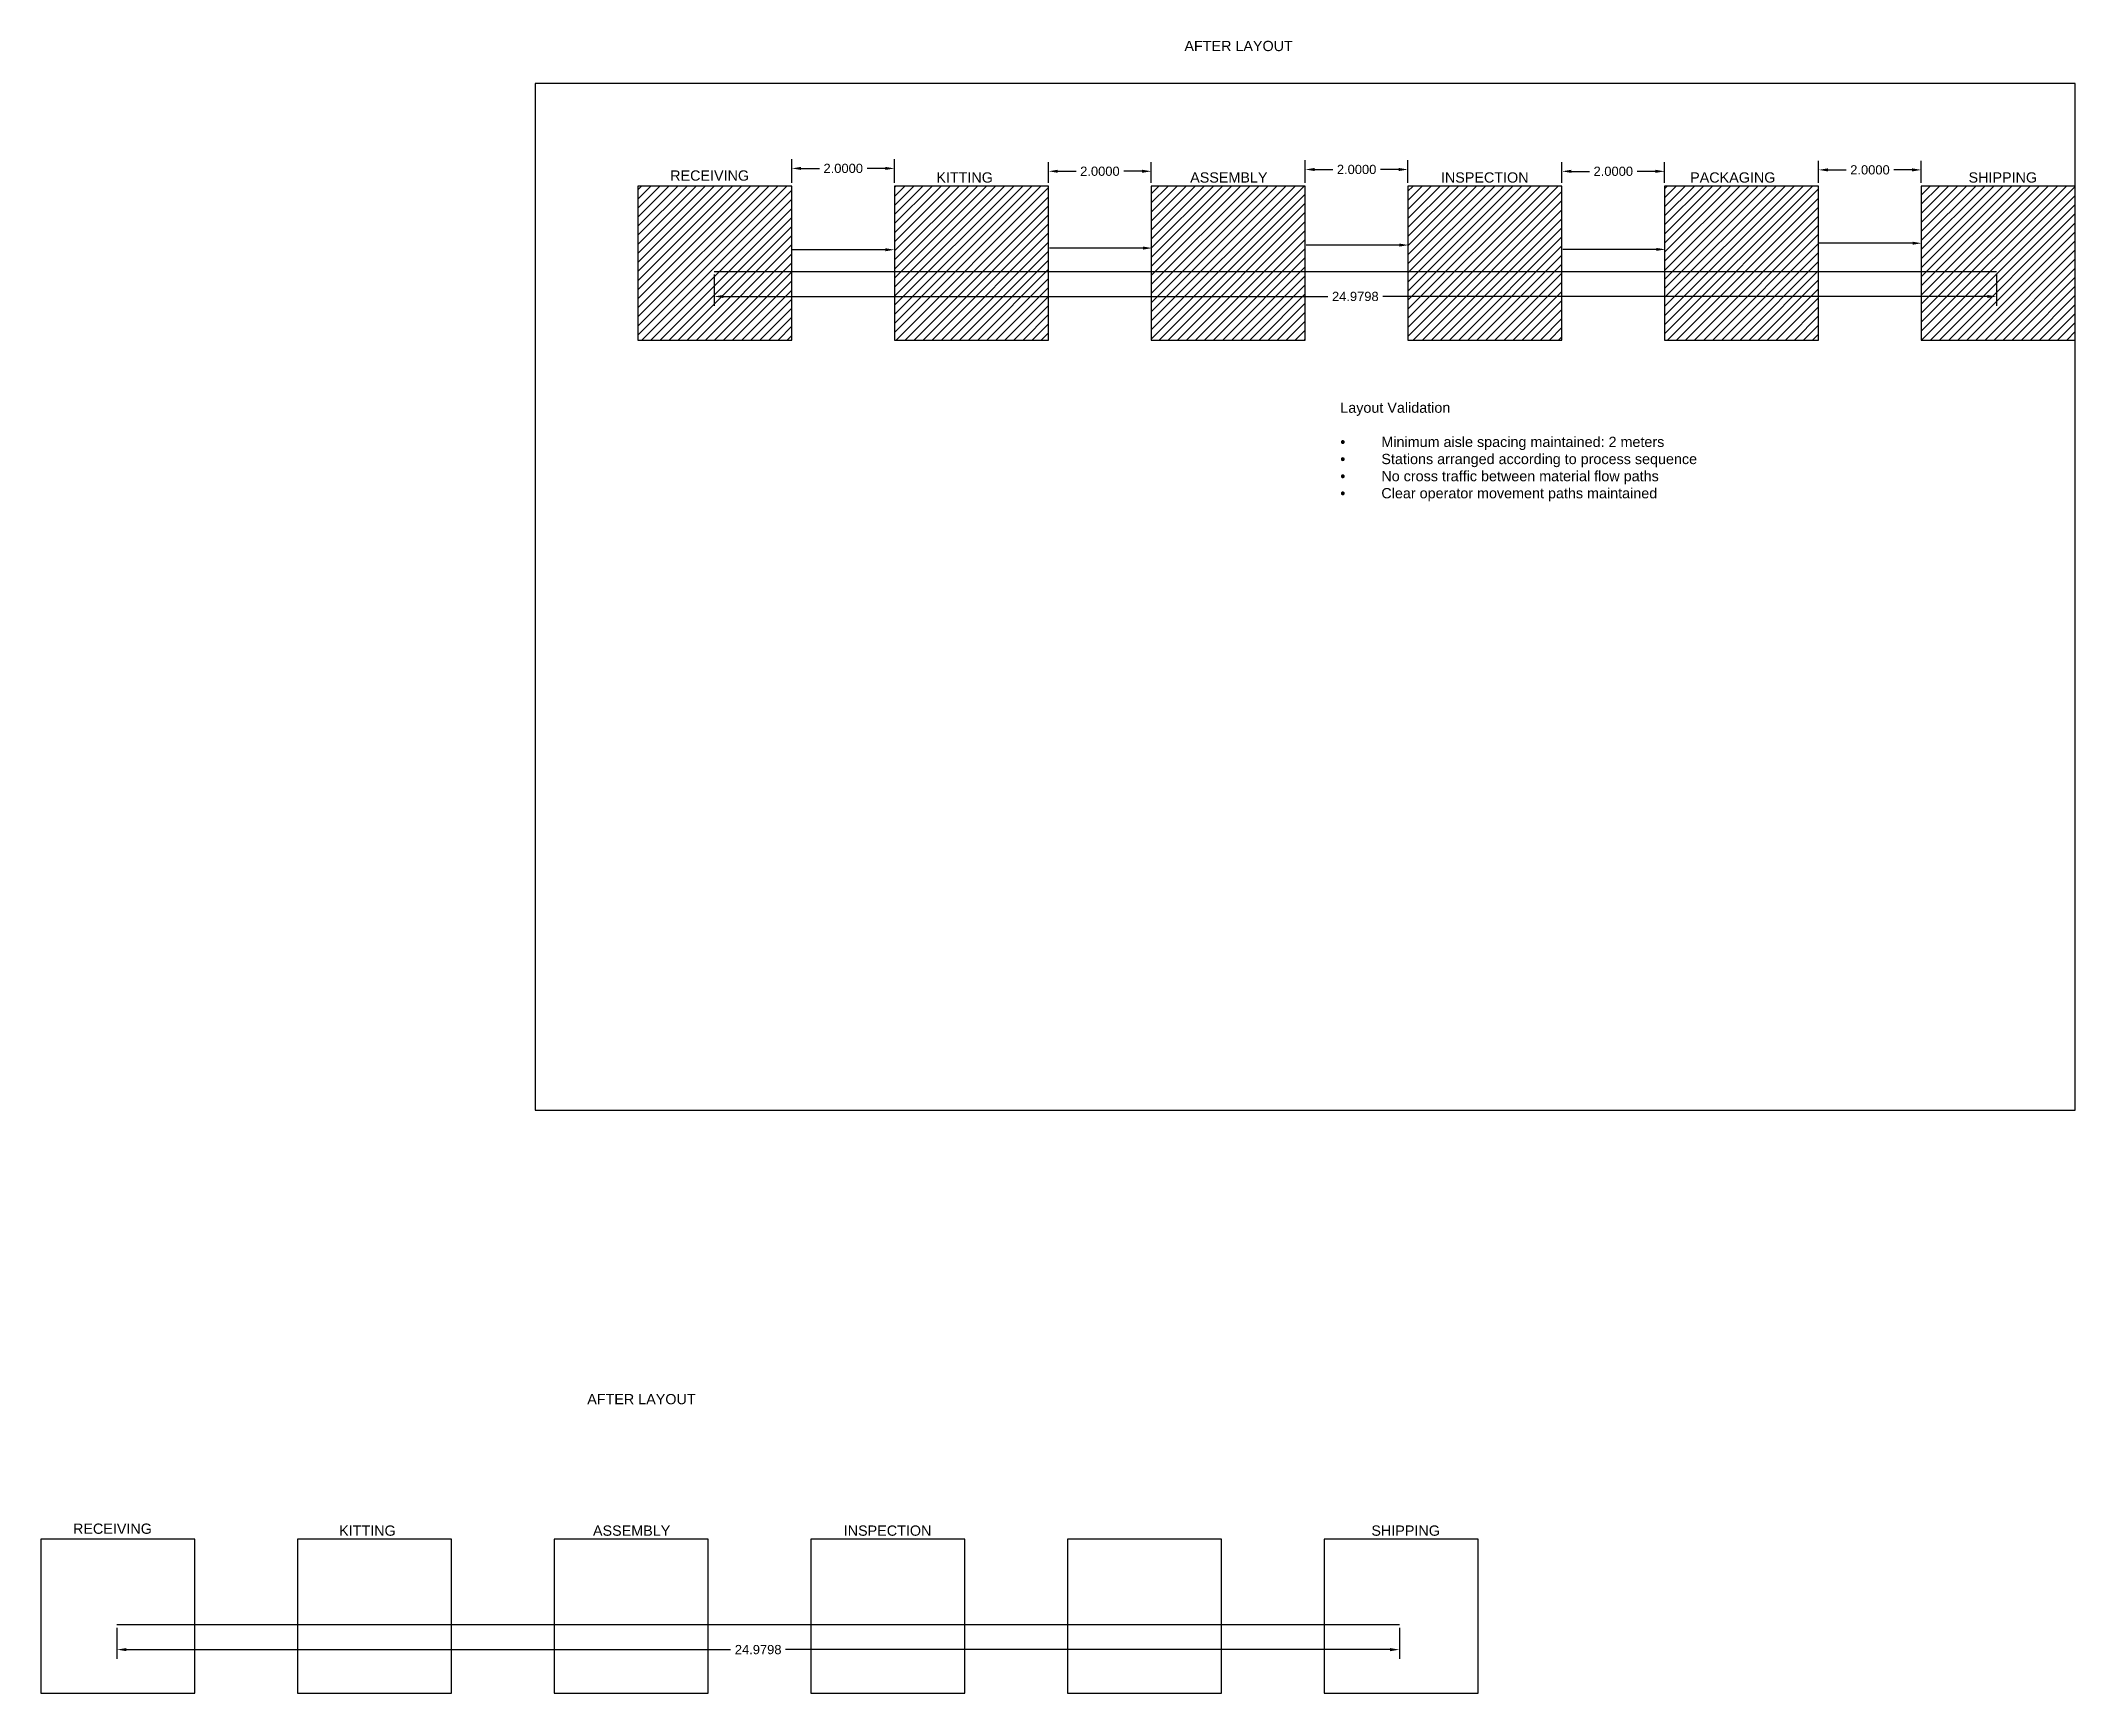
# Model space of a CAD drawing. Header units: inches. Extents: x 2 to 41.6, y -10 to 22.2.
import ezdxf
from ezdxf import colors
from ezdxf.entities.mleader import LeaderData, LeaderLine
from ezdxf.math import Vec2, Vec3

# ---------------------------------------------------------------- set-up
doc = ezdxf.new("R2010")
doc.units = ezdxf.units.IN
doc.header["$MEASUREMENT"] = 0
for name, color, linetype, true_color in [('DIMENSIONS', 2, 'Continuous', 0xffff00), ('FLOOR', 9, 'Continuous', 0x808080), ('LABELS', 7, 'Continuous', 0xffffff), ('PATH_AFTER', 7, 'Continuous', 0x008000), ('STATIONS', 5, 'Continuous', 0x0000ff)]:
    doc.layers.add(name, color=color, linetype=linetype, true_color=true_color)
doc.styles.get("Standard").update_dxf_attribs({"font": 'arial.ttf'})
doc.dimstyles.get("Standard").update_dxf_attribs({"dimtxt": 0.18, "dimasz": 0.18, "dimexe": 0.18, "dimexo": 0.0625, "dimgap": 0.09, "dimtad": 0, "dimtih": 1, "dimtoh": 1, "dimdec": 4, "dimzin": 0, "dimdsep": 46, "dimtxsty": 'Standard', "dimcen": 0.09, "dimadec": 0, "dimazin": 0, "dimtfac": 1, "dimtdec": 4, "dimtofl": 0, "dimtmove": 0, "dimatfit": 3, "dimfxl": 1, "dimtolj": 1, "dimtzin": 0, "dimarcsym": 0})

# ---------------------------------------------------------------- blocks, each defined once
blk = doc.blocks.new('*D7')
at = {"layer": 'Defpoints', "color": 0, "transparency": 16777216}
for p in [(3.486, -8.661), (28.466, -8.661), (28.466, -9.149)]:
    blk.add_point(p, dxfattribs=at)
at = {"layer": 'DIMENSIONS', "color": 0, "lineweight": -2, "transparency": 16777216}
for p, q in [((3.486, -8.724), (3.486, -9.329)), ((28.466, -8.724), (28.466, -9.329)), ((3.666, -9.149), (15.44, -9.149)), ((28.286, -9.149), (16.511, -9.149))]:
    blk.add_line(p, q, dxfattribs=at)
at = {"layer": 'DIMENSIONS', "color": 0, "transparency": 16777216}
for points in [[(3.666, -9.119), (3.666, -9.179), (3.486, -9.149)], [(28.286, -9.119), (28.286, -9.179), (28.466, -9.149)]]:
    blk.add_solid(points, dxfattribs=at)
at = {"layer": 'DIMENSIONS', "color": 0, "transparency": 16777216, "insert": (15.976, -9.149), "char_height": 0.18, "attachment_point": 5}
blk.add_mtext('\\A1;24.9798', dxfattribs=at)
blk = doc.blocks.new('*D10')
at = {"layer": 'Defpoints', "color": 0, "transparency": 16777216}
for p in [(3.486, -8.661), (28.466, -8.661), (28.466, -9.149)]:
    blk.add_point(p, dxfattribs=at)
at = {"layer": 'DIMENSIONS', "color": 0, "lineweight": -2, "transparency": 16777216}
for p, q in [((3.486, -8.724), (3.486, -9.329)), ((28.466, -8.724), (28.466, -9.329)), ((3.666, -9.149), (15.44, -9.149)), ((28.286, -9.149), (16.511, -9.149))]:
    blk.add_line(p, q, dxfattribs=at)
at = {"layer": 'DIMENSIONS', "color": 0, "transparency": 16777216}
for points in [[(3.666, -9.119), (3.666, -9.179), (3.486, -9.149)], [(28.286, -9.119), (28.286, -9.179), (28.466, -9.149)]]:
    blk.add_solid(points, dxfattribs=at)
at = {"layer": 'DIMENSIONS', "color": 0, "transparency": 16777216, "insert": (15.976, -9.149), "char_height": 0.18, "attachment_point": 5}
blk.add_mtext('\\A1;24.9798', dxfattribs=at)
blk = doc.blocks.new('*D13')
at = {"layer": 'Defpoints', "color": 0, "transparency": 16777216}
for p in [(15.119, 17.702), (40.098, 17.702), (40.098, 17.214)]:
    blk.add_point(p, dxfattribs=at)
at = {"layer": 'DIMENSIONS', "color": 0, "lineweight": -2, "transparency": 16777216}
for p, q in [((15.119, 17.639), (15.119, 17.034)), ((40.098, 17.639), (40.098, 17.034)), ((15.299, 17.214), (27.073, 17.214)), ((39.918, 17.214), (28.144, 17.214))]:
    blk.add_line(p, q, dxfattribs=at)
at = {"layer": 'DIMENSIONS', "color": 0, "transparency": 16777216}
for points in [[(15.299, 17.244), (15.299, 17.184), (15.119, 17.214)], [(39.918, 17.244), (39.918, 17.184), (40.098, 17.214)]]:
    blk.add_solid(points, dxfattribs=at)
at = {"layer": 'DIMENSIONS', "color": 0, "transparency": 16777216, "insert": (27.608, 17.214), "char_height": 0.18, "attachment_point": 5}
blk.add_mtext('\\A1;24.9798', dxfattribs=at)
blk = doc.blocks.new('*D21')
at = {"color": 0, "lineweight": -2, "transparency": 16777216}
for p, q in [((36.633, 19.426), (36.633, 19.86)), ((38.633, 19.426), (38.633, 19.86)), ((36.813, 19.68), (37.168, 19.68)), ((38.453, 19.68), (38.098, 19.68))]:
    blk.add_line(p, q, dxfattribs=at)
at = {"color": 0, "transparency": 16777216}
for points in [[(36.813, 19.71), (36.813, 19.65), (36.633, 19.68)], [(38.453, 19.71), (38.453, 19.65), (38.633, 19.68)]]:
    blk.add_solid(points, dxfattribs=at)
at = {"layer": 'Defpoints', "color": 0, "transparency": 16777216}
for p in [(36.633, 19.68), (36.633, 19.363), (38.633, 19.363)]:
    blk.add_point(p, dxfattribs=at)
at = {"color": 0, "transparency": 16777216, "insert": (37.633, 19.68), "char_height": 0.18, "attachment_point": 5}
blk.add_mtext('\\A1;2.0000', dxfattribs=at)
blk = doc.blocks.new('*D22')
at = {"color": 0, "lineweight": -2, "transparency": 16777216}
for p, q in [((31.633, 19.426), (31.633, 19.832)), ((33.633, 19.426), (33.633, 19.832)), ((31.813, 19.652), (32.168, 19.652)), ((33.453, 19.652), (33.098, 19.652))]:
    blk.add_line(p, q, dxfattribs=at)
at = {"color": 0, "transparency": 16777216}
for points in [[(31.813, 19.682), (31.813, 19.622), (31.633, 19.652)], [(33.453, 19.682), (33.453, 19.622), (33.633, 19.652)]]:
    blk.add_solid(points, dxfattribs=at)
at = {"layer": 'Defpoints', "color": 0, "transparency": 16777216}
for p in [(31.633, 19.652), (31.633, 19.363), (33.633, 19.363)]:
    blk.add_point(p, dxfattribs=at)
at = {"color": 0, "transparency": 16777216, "insert": (32.633, 19.652), "char_height": 0.18, "attachment_point": 5}
blk.add_mtext('\\A1;2.0000', dxfattribs=at)
blk = doc.blocks.new('*D23')
at = {"color": 0, "lineweight": -2, "transparency": 16777216}
for p, q in [((26.633, 19.426), (26.633, 19.868)), ((28.633, 19.426), (28.633, 19.868)), ((26.813, 19.688), (27.168, 19.688)), ((28.453, 19.688), (28.098, 19.688))]:
    blk.add_line(p, q, dxfattribs=at)
at = {"color": 0, "transparency": 16777216}
for points in [[(26.813, 19.718), (26.813, 19.658), (26.633, 19.688)], [(28.453, 19.718), (28.453, 19.658), (28.633, 19.688)]]:
    blk.add_solid(points, dxfattribs=at)
at = {"layer": 'Defpoints', "color": 0, "transparency": 16777216}
for p in [(26.633, 19.688), (26.633, 19.363), (28.633, 19.363)]:
    blk.add_point(p, dxfattribs=at)
at = {"color": 0, "transparency": 16777216, "insert": (27.633, 19.688), "char_height": 0.18, "attachment_point": 5}
blk.add_mtext('\\A1;2.0000', dxfattribs=at)
blk = doc.blocks.new('*D24')
at = {"color": 0, "lineweight": -2, "transparency": 16777216}
for p, q in [((16.633, 19.426), (16.633, 19.889)), ((18.633, 19.426), (18.633, 19.889)), ((16.813, 19.709), (17.168, 19.709)), ((18.453, 19.709), (18.098, 19.709))]:
    blk.add_line(p, q, dxfattribs=at)
at = {"color": 0, "transparency": 16777216}
for points in [[(16.813, 19.739), (16.813, 19.679), (16.633, 19.709)], [(18.453, 19.739), (18.453, 19.679), (18.633, 19.709)]]:
    blk.add_solid(points, dxfattribs=at)
at = {"layer": 'Defpoints', "color": 0, "transparency": 16777216}
for p in [(18.633, 19.709), (16.633, 19.363), (18.633, 19.363)]:
    blk.add_point(p, dxfattribs=at)
at = {"color": 0, "transparency": 16777216, "insert": (17.633, 19.709), "char_height": 0.18, "attachment_point": 5}
blk.add_mtext('\\A1;2.0000', dxfattribs=at)
blk = doc.blocks.new('*D25')
at = {"color": 0, "lineweight": -2, "transparency": 16777216}
for p, q in [((21.633, 19.426), (21.633, 19.833)), ((23.633, 19.426), (23.633, 19.833)), ((21.813, 19.653), (22.168, 19.653)), ((23.453, 19.653), (23.098, 19.653))]:
    blk.add_line(p, q, dxfattribs=at)
at = {"color": 0, "transparency": 16777216}
for points in [[(21.813, 19.683), (21.813, 19.623), (21.633, 19.653)], [(23.453, 19.683), (23.453, 19.623), (23.633, 19.653)]]:
    blk.add_solid(points, dxfattribs=at)
at = {"layer": 'Defpoints', "color": 0, "transparency": 16777216}
for p in [(23.633, 19.653), (21.633, 19.363), (23.633, 19.363)]:
    blk.add_point(p, dxfattribs=at)
at = {"color": 0, "transparency": 16777216, "insert": (22.633, 19.653), "char_height": 0.18, "attachment_point": 5}
blk.add_mtext('\\A1;2.0000', dxfattribs=at)

msp = doc.modelspace()

# ---------------------------------------------------------------- hatches: boundary and pattern name
h = msp.add_hatch()
h.set_pattern_fill('ANSI31', color=256)
h.paths.add_polyline_path([(16.6328, 19.36302), (13.6328, 19.36302), (13.6328, 16.36302), (16.6328, 16.36302)])
h.paths.add_polyline_path([(21.6328, 19.36302), (18.6328, 19.36302), (18.6328, 17.70155), (21.6328, 17.70155)])
h.paths.add_polyline_path([(21.6328, 17.70155), (18.6328, 17.70155), (18.6328, 16.36302), (21.6328, 16.36302)])
h.paths.add_polyline_path([(26.6328, 19.36302), (23.6328, 19.36302), (23.6328, 17.70155), (26.6328, 17.70155)])
h.paths.add_polyline_path([(26.6328, 17.70155), (23.6328, 17.70155), (23.6328, 16.36302), (26.6328, 16.36302)])
h.paths.add_polyline_path([(31.6328, 19.36302), (28.6328, 19.36302), (28.6328, 17.70155), (31.6328, 17.70155)])
h.paths.add_polyline_path([(31.6328, 17.70155), (28.6328, 17.70155), (28.6328, 16.36302), (31.6328, 16.36302)])
h.paths.add_polyline_path([(36.6328, 19.36302), (33.6328, 19.36302), (33.6328, 17.70155), (36.6328, 17.70155)])
h.paths.add_polyline_path([(36.6328, 17.70155), (33.6328, 17.70155), (33.6328, 16.36302), (36.6328, 16.36302)])
h.paths.add_polyline_path([(41.6328, 19.36302), (38.6328, 19.36302), (38.6328, 16.36302), (41.6328, 16.36302)])

# ---------------------------------------------------------------- linework, layer by layer
at = {"layer": 'FLOOR'}
msp.add_lwpolyline([(11.6328, 1.36302), (41.6328, 1.36302), (41.6328, 21.36302), (11.6328, 21.36302)], close=True, dxfattribs=at)
at = {"layer": 'PATH_AFTER'}
for points in [[(15.11856, 17.70155), (40.09834, 17.70155)], [(3.48577, -8.66147), (28.46555, -8.66147)], [(3.48577, -8.66147), (28.46555, -8.66147)]]:
    msp.add_lwpolyline(points, dxfattribs=at)
at = {"layer": 'STATIONS'}
for points in [[(13.6328, 16.36302), (16.6328, 16.36302), (16.6328, 19.36302), (13.6328, 19.36302)], [(18.6328, 16.36302), (21.6328, 16.36302), (21.6328, 19.36302), (18.6328, 19.36302)], [(23.6328, 16.36302), (26.6328, 16.36302), (26.6328, 19.36302), (23.6328, 19.36302)], [(28.6328, 16.36302), (31.6328, 16.36302), (31.6328, 19.36302), (28.6328, 19.36302)], [(33.6328, 16.36302), (36.6328, 16.36302), (36.6328, 19.36302), (33.6328, 19.36302)], [(38.6328, 16.36302), (41.6328, 16.36302), (41.6328, 19.36302), (38.6328, 19.36302)], [(2, -10), (5, -10), (5, -7), (2, -7)], [(2, -10), (5, -10), (5, -7), (2, -7)], [(7, -10), (10, -10), (10, -7), (7, -7)], [(7, -10), (10, -10), (10, -7), (7, -7)], [(12, -10), (15, -10), (15, -7), (12, -7)], [(12, -10), (15, -10), (15, -7), (12, -7)], [(17, -10), (20, -10), (20, -7), (17, -7)], [(17, -10), (20, -10), (20, -7), (17, -7)], [(22, -10), (25, -10), (25, -7), (22, -7)], [(22, -10), (25, -10), (25, -7), (22, -7)], [(27, -10), (30, -10), (30, -7), (27, -7)], [(27, -10), (30, -10), (30, -7), (27, -7)]]:
    msp.add_lwpolyline(points, close=True, dxfattribs=at)

# ---------------------------------------------------------------- texts
at = {"insert": (27.31539, 15.1482), "char_height": 0.2, "attachment_point": 1}
msp.add_mtext_dynamic_manual_height_columns('Layout Validation\\P\\P•^IMinimum aisle spacing maintained: 2 meters\\P•^IStations arranged according to process sequence\\P•^INo cross traffic between material flow paths\\P•^IClear operator movement paths maintained', width=13.2489462, gutter_width=1, heights=[0], dxfattribs=at)
at = {"layer": 'LABELS', "char_height": 0.2, "attachment_point": 1}
for s, width, insert in [('AFTER LAYOUT', 24.751161, (24.27903, 22.19457)), ('RECEIVING', 3.8956163, (14.26232, 19.67039)), ('KITTING', 3.8956163, (19.44648, 19.63272)), ('ASSEMBLY', 3.8956163, (24.39092, 19.63272)), ('INSPECTION', 3.8956163, (29.27542, 19.63272)), ('PACKAGING', 3.8956163, (34.12995, 19.63272)), ('SHIPPING', 3.8956163, (39.55385, 19.63272)), ('AFTER LAYOUT', 24.751161, (12.64624, -4.16845)), ('AFTER LAYOUT', 24.751161, (12.64624, -4.16845)), ('RECEIVING', 3.8956163, (2.62952, -6.69262)), ('RECEIVING', 3.8956163, (2.62952, -6.69262)), ('KITTING', 3.8956163, (7.81369, -6.7303)), ('KITTING', 3.8956163, (7.81369, -6.7303)), ('ASSEMBLY', 3.8956163, (12.75812, -6.7303)), ('ASSEMBLY', 3.8956163, (12.75812, -6.7303)), ('INSPECTION', 3.8956163, (17.64263, -6.7303)), ('INSPECTION', 3.8956163, (17.64263, -6.7303)), ('SHIPPING', 3.8956163, (27.92105, -6.7303)), ('SHIPPING', 3.8956163, (27.92105, -6.7303))]:
    msp.add_mtext_dynamic_manual_height_columns(s, width=width, gutter_width=1, heights=[0], dxfattribs=dict(at, insert=insert))

# ---------------------------------------------------------------- dimensions: what is measured, and where the dimension line sits
for base, p1, p2, picture, middle in [((18.6328, 19.70903), (16.6328, 19.36302), (18.6328, 19.36302), '*D24', (17.6328, 19.70903)), ((23.6328, 19.65251), (21.6328, 19.36302), (23.6328, 19.36302), '*D25', (22.6328, 19.65251)), ((26.6328, 19.68791), (28.6328, 19.36302), (26.6328, 19.36302), '*D23', (27.6328, 19.68791)), ((31.6328, 19.65244), (33.6328, 19.36302), (31.6328, 19.36302), '*D22', (32.6328, 19.65244)), ((36.6328, 19.68027), (38.6328, 19.36302), (36.6328, 19.36302), '*D21', (37.6328, 19.68027))]:
    dim = msp.add_linear_dim(base=base, p1=p1, p2=p2, dimstyle='Standard')
    dim.commit()
    dim.dimension.update_dxf_attribs({"geometry": picture, "text_midpoint": middle})
at = {"layer": 'DIMENSIONS'}
for base, p1, p2, picture, middle in [((40.09834, 17.21385), (15.11856, 17.70155), (40.09834, 17.70155), '*D13', (27.60845, 17.21385)), ((28.46555, -9.14916), (3.48577, -8.66147), (28.46555, -8.66147), '*D7', (15.97566, -9.14916)), ((28.46555, -9.14916), (3.48577, -8.66147), (28.46555, -8.66147), '*D10', (15.97566, -9.14916))]:
    dim = msp.add_linear_dim(base=base, p1=p1, p2=p2, dimstyle='Standard', dxfattribs=at)
    dim.commit()
    dim.dimension.update_dxf_attribs({"geometry": picture, "text_midpoint": middle})

# ---------------------------------------------------------------- leaders
ml = msp.add_multileader_mtext('Standard')
ml.set_content('', color=256)
ml.set_leader_properties()
ml.build(insert=Vec2(0, 0))
ml.multileader.update_dxf_attribs({"dogleg_length": 0.36, "arrow_head_size": 0.18})
ctx = ml.context
ctx.base_point, ctx.char_height, ctx.arrow_head_size, ctx.landing_gap_size, ctx.plane_origin = Vec3(21.47351, 18.15697), 0.18, 0.18, 0.09, Vec3(23.65351, 18.15697)
ctx.text_align_type = 2
notes = []
notes.append((ctx, [(0, (1, 1, 0), (22.10351, 18.15697), (-1, 0), 0.45, [(0, [(23.65351, 18.15697)], 0, [])])]))
ctx.mtext.insert, ctx.mtext.alignment, ctx.mtext.flow_direction = Vec3(21.56351, 18.24697), 3, 5
ml = msp.add_multileader_mtext('Standard')
ml.set_content('', color=256)
ml.set_leader_properties()
ml.build(insert=Vec2(0, 0))
ml.multileader.update_dxf_attribs({"dogleg_length": 0.36, "arrow_head_size": 0.18})
ctx = ml.context
ctx.base_point, ctx.char_height, ctx.arrow_head_size, ctx.landing_gap_size, ctx.plane_origin = Vec3(26.46772, 18.2154), 0.18, 0.18, 0.09, Vec3(28.64772, 18.2154)
ctx.text_align_type = 2
notes.append((ctx, [(0, (1, 1, 0), (27.09772, 18.2154), (-1, 0), 0.45, [(0, [(28.64772, 18.2154)], 0, [])])]))
ctx.mtext.insert, ctx.mtext.alignment, ctx.mtext.flow_direction = Vec3(26.55772, 18.3054), 3, 5
ml = msp.add_multileader_mtext('Standard')
ml.set_content('', color=256)
ml.set_leader_properties()
ml.build(insert=Vec2(0, 0))
ml.multileader.update_dxf_attribs({"dogleg_length": 0.36, "arrow_head_size": 0.18})
ctx = ml.context
ctx.base_point, ctx.char_height, ctx.arrow_head_size, ctx.landing_gap_size, ctx.plane_origin = Vec3(36.46243, 18.25145), 0.18, 0.18, 0.09, Vec3(38.64243, 18.25145)
ctx.text_align_type = 2
notes.append((ctx, [(0, (1, 1, 0), (37.09243, 18.25145), (-1, 0), 0.45, [(0, [(38.64243, 18.25145)], 0, [])])]))
ctx.mtext.insert, ctx.mtext.alignment, ctx.mtext.flow_direction = Vec3(36.55243, 18.34145), 3, 5
ml = msp.add_multileader_mtext('Standard')
ml.set_content('', color=256)
ml.set_leader_properties()
ml.build(insert=Vec2(0, 0))
ml.multileader.update_dxf_attribs({"dogleg_length": 0.36, "arrow_head_size": 0.18})
ctx = ml.context
ctx.base_point, ctx.char_height, ctx.arrow_head_size, ctx.landing_gap_size, ctx.plane_origin = Vec3(16.4528, 18.12444), 0.18, 0.18, 0.09, Vec3(18.6328, 18.12444)
ctx.text_align_type = 2
notes.append((ctx, [(0, (1, 1, 0), (17.0828, 18.12444), (-1, 0), 0.45, [(0, [(18.6328, 18.12444)], 0, [])])]))
ctx.mtext.insert, ctx.mtext.alignment, ctx.mtext.flow_direction = Vec3(16.5428, 18.21444), 3, 5
ml = msp.add_multileader_mtext('Standard')
ml.set_content('', color=256)
ml.set_leader_properties()
ml.build(insert=Vec2(0, 0))
ml.multileader.update_dxf_attribs({"dogleg_length": 0.36, "arrow_head_size": 0.18})
ctx = ml.context
ctx.base_point, ctx.char_height, ctx.arrow_head_size, ctx.landing_gap_size, ctx.plane_origin = Vec3(31.46833, 18.13097), 0.18, 0.18, 0.09, Vec3(33.64833, 18.13097)
ctx.text_align_type = 2
notes.append((ctx, [(0, (1, 1, 0), (32.09833, 18.13097), (-1, 0), 0.45, [(0, [(33.64833, 18.13097)], 0, [])])]))
ctx.mtext.insert, ctx.mtext.alignment, ctx.mtext.flow_direction = Vec3(31.55833, 18.22097), 3, 5
for ctx, leaders in notes:
    for number, flags, end, landing, length, lines in leaders:
        leader = LeaderData()
        leader.index, (leader.has_last_leader_line, leader.has_dogleg_vector, leader.attachment_direction) = number, flags
        leader.last_leader_point, leader.dogleg_vector, leader.dogleg_length = Vec3(end), Vec3(landing), length
        for number, points, colour, breaks in lines:
            line = LeaderLine()
            line.index, line.vertices, line.color, line.breaks = number, Vec3.list(points), colors.encode_raw_color(colour), breaks
            leader.lines.append(line)
        ctx.leaders.append(leader)

doc.saveas('drawing.dxf')
